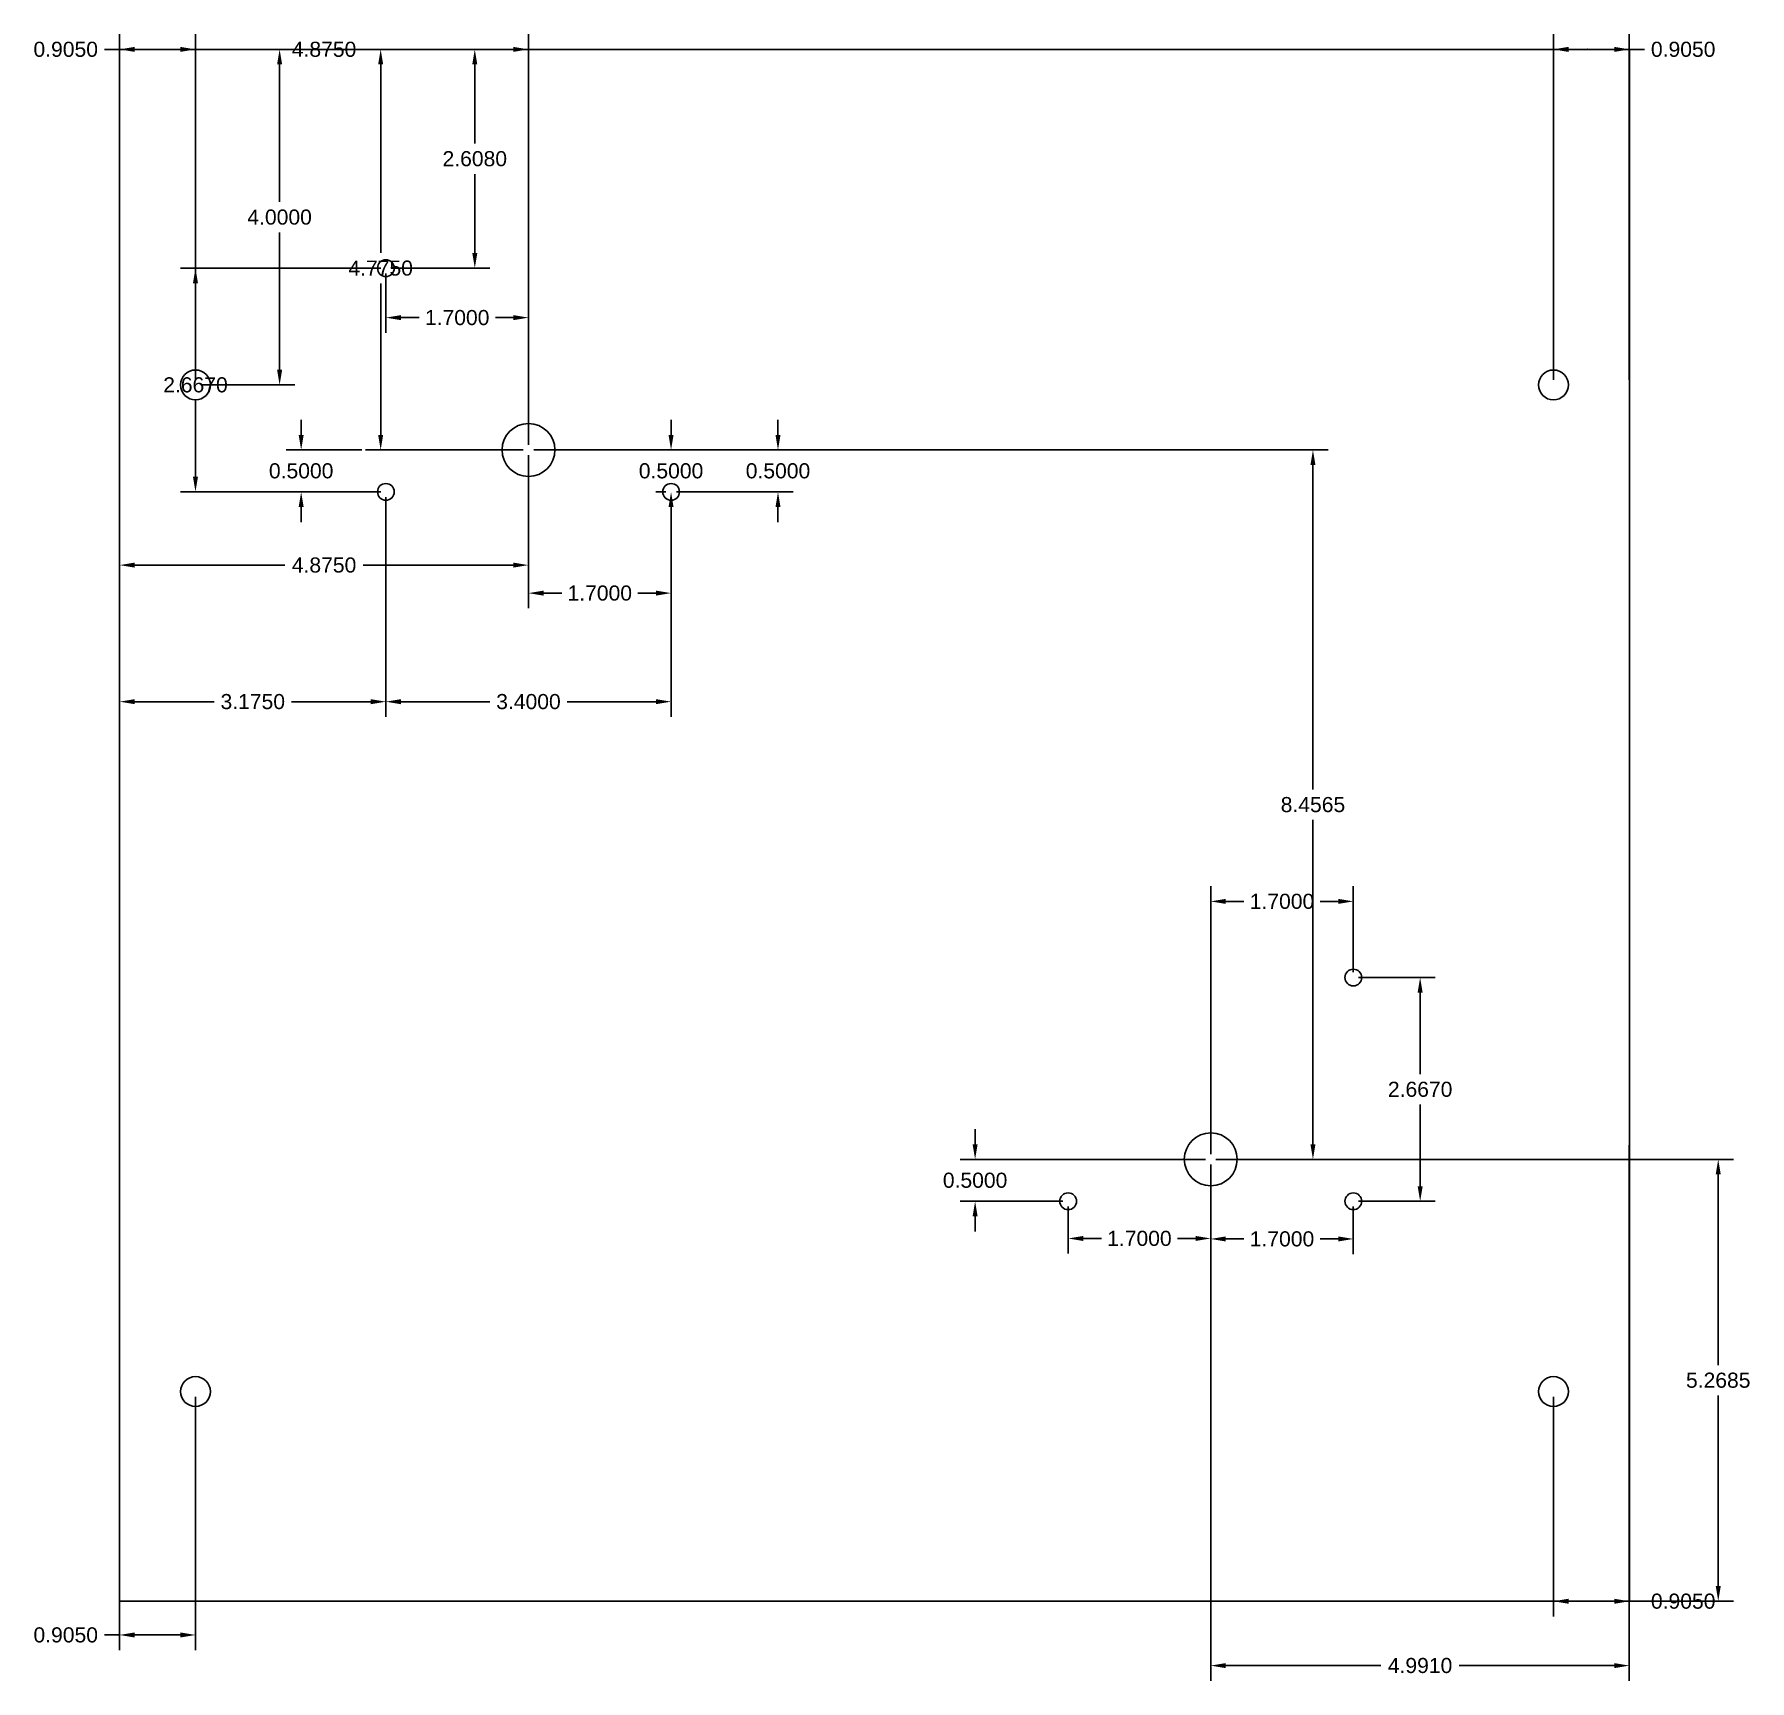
# Model space of a CAD drawing. Header units: inches. Extents: x 4.8 to 25.3, y 5.1 to 24.8.
import ezdxf

# ---------------------------------------------------------------- set-up
doc = ezdxf.new("R2010")
doc.units = ezdxf.units.IN
doc.header["$MEASUREMENT"] = 0
doc.layers.get('0').update_dxf_attribs({"color": 1})
doc.layers.add('non-cut features', color=3, linetype='Continuous')
doc.styles.get("Standard").update_dxf_attribs({"font": 'Arial Regular.ttf'})
doc.dimstyles.get("Standard").update_dxf_attribs({"dimtxt": 0.18, "dimasz": 0.18, "dimexe": 0.18, "dimexo": 0.0625, "dimgap": 0.09, "dimtad": 0, "dimtih": 1, "dimtoh": 1, "dimdec": 4, "dimzin": 0, "dimdsep": 46, "dimtxsty": 'Standard', "dimcen": 0.09, "dimadec": 0, "dimazin": 0, "dimtfac": 1, "dimtdec": 4, "dimtofl": 0, "dimtmove": 0, "dimatfit": 3, "dimfxl": 1, "dimtolj": 1, "dimtzin": 0, "dimarcsym": 0})

# ---------------------------------------------------------------- blocks, each defined once
blk = doc.blocks.new('*D11')
at = {"layer": 'Defpoints', "color": 0, "transparency": 16777216}
for p in [(5.817, 24.573), (5.817, 20.573), (6.722, 20.573)]:
    blk.add_point(p, dxfattribs=at)
at = {"layer": 'non-cut features', "color": 0, "lineweight": -2, "transparency": 16777216}
for p, q in [((5.817, 20.635), (5.817, 24.753)), ((6.722, 20.635), (6.722, 24.753)), ((5.817, 24.573), (5.637, 24.573)), ((6.542, 24.573), (5.997, 24.573))]:
    blk.add_line(p, q, dxfattribs=at)
at = {"layer": 'non-cut features', "color": 0, "transparency": 16777216}
for points in [[(5.997, 24.603), (5.997, 24.543), (5.817, 24.573)], [(6.542, 24.603), (6.542, 24.543), (6.722, 24.573)]]:
    blk.add_solid(points, dxfattribs=at)
at = {"layer": 'non-cut features', "color": 0, "transparency": 16777216, "insert": (5.175, 24.573), "char_height": 0.18, "attachment_point": 5}
blk.add_mtext('\\A1;0.9050', dxfattribs=at)
blk = doc.blocks.new('*D13')
at = {"layer": 'Defpoints', "color": 0, "transparency": 16777216}
for p in [(5.817, 19.573), (8.992, 19.298), (5.817, 16.797)]:
    blk.add_point(p, dxfattribs=at)
at = {"layer": 'non-cut features', "color": 0, "lineweight": -2, "transparency": 16777216}
for p, q in [((5.817, 19.51), (5.817, 16.617)), ((8.992, 19.235), (8.992, 16.617)), ((5.997, 16.797), (6.943, 16.797)), ((8.812, 16.797), (7.867, 16.797))]:
    blk.add_line(p, q, dxfattribs=at)
at = {"layer": 'non-cut features', "color": 0, "transparency": 16777216}
for points in [[(5.997, 16.827), (5.997, 16.767), (5.817, 16.797)], [(8.812, 16.827), (8.812, 16.767), (8.992, 16.797)]]:
    blk.add_solid(points, dxfattribs=at)
at = {"layer": 'non-cut features', "color": 0, "transparency": 16777216, "insert": (7.405, 16.797), "char_height": 0.18, "attachment_point": 5}
blk.add_mtext('\\A1;3.1750', dxfattribs=at)
blk = doc.blocks.new('*D14')
at = {"layer": 'Defpoints', "color": 0, "transparency": 16777216}
for p in [(8.992, 19.298), (12.392, 19.298), (12.392, 16.797)]:
    blk.add_point(p, dxfattribs=at)
at = {"layer": 'non-cut features', "color": 0, "lineweight": -2, "transparency": 16777216}
for p, q in [((8.992, 19.235), (8.992, 16.617)), ((12.392, 19.235), (12.392, 16.617)), ((9.172, 16.797), (10.23, 16.797)), ((12.212, 16.797), (11.154, 16.797))]:
    blk.add_line(p, q, dxfattribs=at)
at = {"layer": 'non-cut features', "color": 0, "transparency": 16777216}
for points in [[(9.172, 16.827), (9.172, 16.767), (8.992, 16.797)], [(12.212, 16.827), (12.212, 16.767), (12.392, 16.797)]]:
    blk.add_solid(points, dxfattribs=at)
at = {"layer": 'non-cut features', "color": 0, "transparency": 16777216, "insert": (10.692, 16.797), "char_height": 0.18, "attachment_point": 5}
blk.add_mtext('\\A1;3.4000', dxfattribs=at)
blk = doc.blocks.new('*D15')
at = {"layer": 'Defpoints', "color": 0, "transparency": 16777216}
for p in [(10.692, 19.798), (12.392, 19.298), (12.392, 18.091)]:
    blk.add_point(p, dxfattribs=at)
at = {"layer": 'non-cut features', "color": 0, "lineweight": -2, "transparency": 16777216}
for p, q in [((10.692, 19.735), (10.692, 17.911)), ((12.392, 19.235), (12.392, 17.911)), ((10.872, 18.091), (11.088, 18.091)), ((12.212, 18.091), (11.997, 18.091))]:
    blk.add_line(p, q, dxfattribs=at)
at = {"layer": 'non-cut features', "color": 0, "transparency": 16777216}
for points in [[(10.872, 18.121), (10.872, 18.061), (10.692, 18.091)], [(12.212, 18.121), (12.212, 18.061), (12.392, 18.091)]]:
    blk.add_solid(points, dxfattribs=at)
at = {"layer": 'non-cut features', "color": 0, "transparency": 16777216, "insert": (11.542, 18.091), "char_height": 0.18, "attachment_point": 5}
blk.add_mtext('\\A1;1.7000', dxfattribs=at)
blk = doc.blocks.new('*D17')
at = {"layer": 'Defpoints', "color": 0, "transparency": 16777216}
for p in [(5.817, 24.573), (5.817, 20.073), (10.692, 19.798)]:
    blk.add_point(p, dxfattribs=at)
at = {"layer": 'non-cut features', "color": 0, "lineweight": -2, "transparency": 16777216}
for p, q in [((5.817, 20.135), (5.817, 24.753)), ((10.692, 19.86), (10.692, 24.753)), ((5.997, 24.573), (7.788, 24.573)), ((10.512, 24.573), (8.722, 24.573))]:
    blk.add_line(p, q, dxfattribs=at)
at = {"layer": 'non-cut features', "color": 0, "transparency": 16777216}
for points in [[(5.997, 24.603), (5.997, 24.543), (5.817, 24.573)], [(10.512, 24.603), (10.512, 24.543), (10.692, 24.573)]]:
    blk.add_solid(points, dxfattribs=at)
at = {"layer": 'non-cut features', "color": 0, "transparency": 16777216, "insert": (8.255, 24.573), "char_height": 0.18, "attachment_point": 5}
blk.add_mtext('\\A1;4.8750', dxfattribs=at)
blk = doc.blocks.new('*D18')
at = {"layer": 'Defpoints', "color": 0, "transparency": 16777216}
for p in [(10.692, 19.798), (12.392, 19.298), (12.392, 19.298)]:
    blk.add_point(p, dxfattribs=at)
at = {"layer": 'non-cut features', "color": 0, "lineweight": -2, "transparency": 16777216}
for p, q in [((12.392, 19.978), (12.392, 20.158)), ((10.755, 19.798), (12.572, 19.798)), ((12.33, 19.298), (12.212, 19.298)), ((12.392, 19.118), (12.392, 18.938))]:
    blk.add_line(p, q, dxfattribs=at)
at = {"layer": 'non-cut features', "color": 0, "transparency": 16777216}
for points in [[(12.362, 19.978), (12.422, 19.978), (12.392, 19.798)], [(12.362, 19.118), (12.422, 19.118), (12.392, 19.298)]]:
    blk.add_solid(points, dxfattribs=at)
at = {"layer": 'non-cut features', "color": 0, "transparency": 16777216, "insert": (12.392, 19.548), "char_height": 0.18, "attachment_point": 5}
blk.add_mtext('\\A1;0.5000', dxfattribs=at)
blk = doc.blocks.new('*D19')
at = {"layer": 'Defpoints', "color": 0, "transparency": 16777216}
for p in [(10.692, 19.798), (20.045, 19.798), (18.826, 11.341)]:
    blk.add_point(p, dxfattribs=at)
at = {"layer": 'non-cut features', "color": 0, "lineweight": -2, "transparency": 16777216}
for p, q in [((10.755, 19.798), (20.225, 19.798)), ((20.045, 19.618), (20.045, 15.751)), ((20.045, 11.521), (20.045, 15.388)), ((18.889, 11.341), (20.225, 11.341))]:
    blk.add_line(p, q, dxfattribs=at)
at = {"layer": 'non-cut features', "color": 0, "transparency": 16777216}
for points in [[(20.015, 19.618), (20.075, 19.618), (20.045, 19.798)], [(20.015, 11.521), (20.075, 11.521), (20.045, 11.341)]]:
    blk.add_solid(points, dxfattribs=at)
at = {"layer": 'non-cut features', "color": 0, "transparency": 16777216, "insert": (20.045, 15.569), "char_height": 0.18, "attachment_point": 5}
blk.add_mtext('\\A1;8.4565', dxfattribs=at)
blk = doc.blocks.new('*D20')
at = {"layer": 'Defpoints', "color": 0, "transparency": 16777216}
for p in [(8.796, 24.573), (10.052, 24.573), (8.992, 21.965)]:
    blk.add_point(p, dxfattribs=at)
at = {"layer": 'non-cut features', "color": 0, "lineweight": -2, "transparency": 16777216}
for p, q in [((8.858, 24.573), (10.232, 24.573)), ((10.052, 24.393), (10.052, 23.45)), ((10.052, 22.145), (10.052, 23.087)), ((9.055, 21.965), (10.232, 21.965))]:
    blk.add_line(p, q, dxfattribs=at)
at = {"layer": 'non-cut features', "color": 0, "transparency": 16777216}
for points in [[(10.022, 24.393), (10.082, 24.393), (10.052, 24.573)], [(10.022, 22.145), (10.082, 22.145), (10.052, 21.965)]]:
    blk.add_solid(points, dxfattribs=at)
at = {"layer": 'non-cut features', "color": 0, "transparency": 16777216, "insert": (10.052, 23.269), "char_height": 0.18, "attachment_point": 5}
blk.add_mtext('\\A1;2.6080', dxfattribs=at)
blk = doc.blocks.new('*D21')
at = {"layer": 'Defpoints', "color": 0, "transparency": 16777216}
for p in [(6.791, 24.573), (7.725, 24.573), (6.722, 20.573)]:
    blk.add_point(p, dxfattribs=at)
at = {"layer": 'non-cut features', "color": 0, "lineweight": -2, "transparency": 16777216}
for p, q in [((6.854, 24.573), (7.905, 24.573)), ((7.725, 24.393), (7.725, 22.754)), ((7.725, 20.753), (7.725, 22.392)), ((6.785, 20.573), (7.905, 20.573))]:
    blk.add_line(p, q, dxfattribs=at)
at = {"layer": 'non-cut features', "color": 0, "transparency": 16777216}
for points in [[(7.695, 24.393), (7.755, 24.393), (7.725, 24.573)], [(7.695, 20.753), (7.755, 20.753), (7.725, 20.573)]]:
    blk.add_solid(points, dxfattribs=at)
at = {"layer": 'non-cut features', "color": 0, "transparency": 16777216, "insert": (7.725, 22.573), "char_height": 0.18, "attachment_point": 5}
blk.add_mtext('\\A1;4.0000', dxfattribs=at)
blk = doc.blocks.new('*D22')
at = {"layer": 'Defpoints', "color": 0, "transparency": 16777216}
for p in [(5.817, 20.135), (10.692, 19.798), (5.817, 18.425)]:
    blk.add_point(p, dxfattribs=at)
at = {"layer": 'non-cut features', "color": 0, "lineweight": -2, "transparency": 16777216}
for p, q in [((5.817, 20.073), (5.817, 18.245)), ((10.692, 19.735), (10.692, 18.245)), ((5.997, 18.425), (7.788, 18.425)), ((10.512, 18.425), (8.722, 18.425))]:
    blk.add_line(p, q, dxfattribs=at)
at = {"layer": 'non-cut features', "color": 0, "transparency": 16777216}
for points in [[(5.997, 18.455), (5.997, 18.395), (5.817, 18.425)], [(10.512, 18.455), (10.512, 18.395), (10.692, 18.425)]]:
    blk.add_solid(points, dxfattribs=at)
at = {"layer": 'non-cut features', "color": 0, "transparency": 16777216, "insert": (8.255, 18.425), "char_height": 0.18, "attachment_point": 5}
blk.add_mtext('\\A1;4.8750', dxfattribs=at)
blk = doc.blocks.new('*D24')
at = {"layer": 'Defpoints', "color": 0, "transparency": 16777216}
for p in [(5.817, 24.573), (8.93, 24.573), (10.692, 19.798)]:
    blk.add_point(p, dxfattribs=at)
at = {"layer": 'non-cut features', "color": 0, "lineweight": -2, "transparency": 16777216}
for p, q in [((5.88, 24.573), (9.11, 24.573)), ((8.93, 24.393), (8.93, 22.146)), ((8.93, 19.978), (8.93, 21.783)), ((10.63, 19.798), (8.75, 19.798))]:
    blk.add_line(p, q, dxfattribs=at)
at = {"layer": 'non-cut features', "color": 0, "transparency": 16777216}
for points in [[(8.9, 24.393), (8.96, 24.393), (8.93, 24.573)], [(8.9, 19.978), (8.96, 19.978), (8.93, 19.798)]]:
    blk.add_solid(points, dxfattribs=at)
at = {"layer": 'non-cut features', "color": 0, "transparency": 16777216, "insert": (8.93, 21.965), "char_height": 0.18, "attachment_point": 5}
blk.add_mtext('\\A1;4.7750', dxfattribs=at)
blk = doc.blocks.new('*D25')
at = {"layer": 'Defpoints', "color": 0, "transparency": 16777216}
for p in [(10.692, 19.798), (12.392, 19.298), (13.667, 19.298)]:
    blk.add_point(p, dxfattribs=at)
at = {"layer": 'non-cut features', "color": 0, "lineweight": -2, "transparency": 16777216}
for p, q in [((13.667, 19.978), (13.667, 20.158)), ((10.755, 19.798), (13.847, 19.798)), ((12.455, 19.298), (13.847, 19.298)), ((13.667, 19.118), (13.667, 18.938))]:
    blk.add_line(p, q, dxfattribs=at)
at = {"layer": 'non-cut features', "color": 0, "transparency": 16777216}
for points in [[(13.637, 19.978), (13.697, 19.978), (13.667, 19.798)], [(13.637, 19.118), (13.697, 19.118), (13.667, 19.298)]]:
    blk.add_solid(points, dxfattribs=at)
at = {"layer": 'non-cut features', "color": 0, "transparency": 16777216, "insert": (13.667, 19.548), "char_height": 0.18, "attachment_point": 5}
blk.add_mtext('\\A1;0.5000', dxfattribs=at)
blk = doc.blocks.new('*D26')
at = {"layer": 'Defpoints', "color": 0, "transparency": 16777216}
for p in [(7.982, 19.798), (8.767, 19.798), (8.992, 19.298)]:
    blk.add_point(p, dxfattribs=at)
at = {"layer": 'non-cut features', "color": 0, "lineweight": -2, "transparency": 16777216}
for p, q in [((7.982, 19.978), (7.982, 20.158)), ((8.705, 19.798), (7.802, 19.798)), ((8.93, 19.298), (7.802, 19.298)), ((7.982, 19.118), (7.982, 18.938))]:
    blk.add_line(p, q, dxfattribs=at)
at = {"layer": 'non-cut features', "color": 0, "transparency": 16777216}
for points in [[(7.952, 19.978), (8.012, 19.978), (7.982, 19.798)], [(7.952, 19.118), (8.012, 19.118), (7.982, 19.298)]]:
    blk.add_solid(points, dxfattribs=at)
at = {"layer": 'non-cut features', "color": 0, "transparency": 16777216, "insert": (7.982, 19.548), "char_height": 0.18, "attachment_point": 5}
blk.add_mtext('\\A1;0.5000', dxfattribs=at)
blk = doc.blocks.new('*D27')
at = {"layer": 'Defpoints', "color": 0, "transparency": 16777216}
for p in [(18.826, 11.341), (20.526, 10.841), (20.526, 10.392)]:
    blk.add_point(p, dxfattribs=at)
at = {"layer": 'non-cut features', "color": 0, "lineweight": -2, "transparency": 16777216}
for p, q in [((18.826, 11.279), (18.826, 10.212)), ((20.526, 10.779), (20.526, 10.212)), ((19.006, 10.392), (19.222, 10.392)), ((20.346, 10.392), (20.131, 10.392))]:
    blk.add_line(p, q, dxfattribs=at)
at = {"layer": 'non-cut features', "color": 0, "transparency": 16777216}
for points in [[(19.006, 10.422), (19.006, 10.362), (18.826, 10.392)], [(20.346, 10.422), (20.346, 10.362), (20.526, 10.392)]]:
    blk.add_solid(points, dxfattribs=at)
at = {"layer": 'non-cut features', "color": 0, "transparency": 16777216, "insert": (19.676, 10.392), "char_height": 0.18, "attachment_point": 5}
blk.add_mtext('\\A1;1.7000', dxfattribs=at)
blk = doc.blocks.new('*D29')
at = {"layer": 'Defpoints', "color": 0, "transparency": 16777216}
for p in [(10.692, 22.224), (8.992, 21.965), (10.692, 21.375)]:
    blk.add_point(p, dxfattribs=at)
at = {"layer": 'non-cut features', "color": 0, "lineweight": -2, "transparency": 16777216}
for p, q in [((10.692, 22.161), (10.692, 21.195)), ((8.992, 21.902), (8.992, 21.195)), ((9.172, 21.375), (9.388, 21.375)), ((10.512, 21.375), (10.297, 21.375))]:
    blk.add_line(p, q, dxfattribs=at)
at = {"layer": 'non-cut features', "color": 0, "transparency": 16777216}
for points in [[(9.172, 21.405), (9.172, 21.345), (8.992, 21.375)], [(10.512, 21.405), (10.512, 21.345), (10.692, 21.375)]]:
    blk.add_solid(points, dxfattribs=at)
at = {"layer": 'non-cut features', "color": 0, "transparency": 16777216, "insert": (9.842, 21.375), "char_height": 0.18, "attachment_point": 5}
blk.add_mtext('\\A1;1.7000', dxfattribs=at)
blk = doc.blocks.new('*D30')
at = {"layer": 'Defpoints', "color": 0, "transparency": 16777216}
for p in [(8.992, 21.965), (6.722, 19.298), (8.992, 19.298)]:
    blk.add_point(p, dxfattribs=at)
at = {"layer": 'non-cut features', "color": 0, "lineweight": -2, "transparency": 16777216}
for p, q in [((8.93, 21.965), (6.542, 21.965)), ((6.722, 21.785), (6.722, 20.754)), ((6.722, 19.478), (6.722, 20.392)), ((8.93, 19.298), (6.542, 19.298))]:
    blk.add_line(p, q, dxfattribs=at)
at = {"layer": 'non-cut features', "color": 0, "transparency": 16777216}
for points in [[(6.692, 21.785), (6.752, 21.785), (6.722, 21.965)], [(6.692, 19.478), (6.752, 19.478), (6.722, 19.298)]]:
    blk.add_solid(points, dxfattribs=at)
at = {"layer": 'non-cut features', "color": 0, "transparency": 16777216, "insert": (6.722, 20.573), "char_height": 0.18, "attachment_point": 5}
blk.add_mtext('\\A1;2.6670', dxfattribs=at)
blk = doc.blocks.new('*D31')
at = {"layer": 'Defpoints', "color": 0, "transparency": 16777216}
for p in [(20.526, 13.508), (20.526, 10.841), (21.323, 10.841)]:
    blk.add_point(p, dxfattribs=at)
at = {"layer": 'non-cut features', "color": 0, "lineweight": -2, "transparency": 16777216}
for p, q in [((20.589, 13.508), (21.503, 13.508)), ((21.323, 13.328), (21.323, 12.356)), ((21.323, 11.021), (21.323, 11.994)), ((20.589, 10.841), (21.503, 10.841))]:
    blk.add_line(p, q, dxfattribs=at)
at = {"layer": 'non-cut features', "color": 0, "transparency": 16777216}
for points in [[(21.293, 13.328), (21.353, 13.328), (21.323, 13.508)], [(21.293, 11.021), (21.353, 11.021), (21.323, 10.841)]]:
    blk.add_solid(points, dxfattribs=at)
at = {"layer": 'non-cut features', "color": 0, "transparency": 16777216, "insert": (21.323, 12.175), "char_height": 0.18, "attachment_point": 5}
blk.add_mtext('\\A1;2.6670', dxfattribs=at)
blk = doc.blocks.new('*D32')
at = {"layer": 'Defpoints', "color": 0, "transparency": 16777216}
for p in [(23.817, 11.573), (18.826, 11.341), (23.817, 5.306)]:
    blk.add_point(p, dxfattribs=at)
at = {"layer": 'non-cut features', "color": 0, "lineweight": -2, "transparency": 16777216}
for p, q in [((23.817, 11.51), (23.817, 5.126)), ((18.826, 11.279), (18.826, 5.126)), ((19.006, 5.306), (20.855, 5.306)), ((23.637, 5.306), (21.789, 5.306))]:
    blk.add_line(p, q, dxfattribs=at)
at = {"layer": 'non-cut features', "color": 0, "transparency": 16777216}
for points in [[(19.006, 5.336), (19.006, 5.276), (18.826, 5.306)], [(23.637, 5.336), (23.637, 5.276), (23.817, 5.306)]]:
    blk.add_solid(points, dxfattribs=at)
at = {"layer": 'non-cut features', "color": 0, "transparency": 16777216, "insert": (21.322, 5.306), "char_height": 0.18, "attachment_point": 5}
blk.add_mtext('\\A1;4.9910', dxfattribs=at)
blk = doc.blocks.new('*D33')
at = {"layer": 'Defpoints', "color": 0, "transparency": 16777216}
for p in [(18.826, 11.341), (19.067, 6.073), (24.877, 6.073)]:
    blk.add_point(p, dxfattribs=at)
at = {"layer": 'non-cut features', "color": 0, "lineweight": -2, "transparency": 16777216}
for p, q in [((18.889, 11.341), (25.057, 11.341)), ((24.877, 11.161), (24.877, 8.888)), ((24.877, 6.253), (24.877, 8.526)), ((19.13, 6.073), (25.057, 6.073))]:
    blk.add_line(p, q, dxfattribs=at)
at = {"layer": 'non-cut features', "color": 0, "transparency": 16777216}
for points in [[(24.847, 11.161), (24.907, 11.161), (24.877, 11.341)], [(24.847, 6.253), (24.907, 6.253), (24.877, 6.073)]]:
    blk.add_solid(points, dxfattribs=at)
at = {"layer": 'non-cut features', "color": 0, "transparency": 16777216, "insert": (24.877, 8.707), "char_height": 0.18, "attachment_point": 5}
blk.add_mtext('\\A1;5.2685', dxfattribs=at)
blk = doc.blocks.new('*D34')
at = {"layer": 'Defpoints', "color": 0, "transparency": 16777216}
for p in [(22.912, 8.573), (23.817, 8.573), (23.817, 6.073)]:
    blk.add_point(p, dxfattribs=at)
at = {"layer": 'non-cut features', "color": 0, "lineweight": -2, "transparency": 16777216}
for p, q in [((22.912, 8.51), (22.912, 5.893)), ((23.817, 8.51), (23.817, 5.893)), ((23.092, 6.073), (23.637, 6.073)), ((23.817, 6.073), (23.997, 6.073))]:
    blk.add_line(p, q, dxfattribs=at)
at = {"layer": 'non-cut features', "color": 0, "transparency": 16777216}
for points in [[(23.092, 6.103), (23.092, 6.043), (22.912, 6.073)], [(23.637, 6.103), (23.637, 6.043), (23.817, 6.073)]]:
    blk.add_solid(points, dxfattribs=at)
at = {"layer": 'non-cut features', "color": 0, "transparency": 16777216, "insert": (24.459, 6.073), "char_height": 0.18, "attachment_point": 5}
blk.add_mtext('\\A1;0.9050', dxfattribs=at)
blk = doc.blocks.new('*D35')
at = {"layer": 'Defpoints', "color": 0, "transparency": 16777216}
for p in [(18.826, 11.341), (17.126, 10.841), (18.826, 10.398)]:
    blk.add_point(p, dxfattribs=at)
at = {"layer": 'non-cut features', "color": 0, "lineweight": -2, "transparency": 16777216}
for p, q in [((18.826, 11.279), (18.826, 10.218)), ((17.126, 10.779), (17.126, 10.218)), ((17.306, 10.398), (17.522, 10.398)), ((18.646, 10.398), (18.431, 10.398))]:
    blk.add_line(p, q, dxfattribs=at)
at = {"layer": 'non-cut features', "color": 0, "transparency": 16777216}
for points in [[(17.306, 10.428), (17.306, 10.368), (17.126, 10.398)], [(18.646, 10.428), (18.646, 10.368), (18.826, 10.398)]]:
    blk.add_solid(points, dxfattribs=at)
at = {"layer": 'non-cut features', "color": 0, "transparency": 16777216, "insert": (17.976, 10.398), "char_height": 0.18, "attachment_point": 5}
blk.add_mtext('\\A1;1.7000', dxfattribs=at)
blk = doc.blocks.new('*D36')
at = {"layer": 'Defpoints', "color": 0, "transparency": 16777216}
for p in [(18.826, 11.341), (16.017, 10.841), (17.126, 10.841)]:
    blk.add_point(p, dxfattribs=at)
at = {"layer": 'non-cut features', "color": 0, "lineweight": -2, "transparency": 16777216}
for p, q in [((16.017, 11.521), (16.017, 11.701)), ((18.764, 11.341), (15.837, 11.341)), ((17.064, 10.841), (15.837, 10.841)), ((16.017, 10.661), (16.017, 10.481))]:
    blk.add_line(p, q, dxfattribs=at)
at = {"layer": 'non-cut features', "color": 0, "transparency": 16777216}
for points in [[(15.987, 11.521), (16.047, 11.521), (16.017, 11.341)], [(15.987, 10.661), (16.047, 10.661), (16.017, 10.841)]]:
    blk.add_solid(points, dxfattribs=at)
at = {"layer": 'non-cut features', "color": 0, "transparency": 16777216, "insert": (16.017, 11.091), "char_height": 0.18, "attachment_point": 5}
blk.add_mtext('\\A1;0.5000', dxfattribs=at)
blk = doc.blocks.new('*D38')
at = {"layer": 'Defpoints', "color": 0, "transparency": 16777216}
for p in [(18.826, 14.416), (20.526, 13.508), (18.826, 11.341)]:
    blk.add_point(p, dxfattribs=at)
at = {"layer": 'non-cut features', "color": 0, "lineweight": -2, "transparency": 16777216}
for p, q in [((18.826, 11.404), (18.826, 14.596)), ((20.526, 13.571), (20.526, 14.596)), ((19.006, 14.416), (19.222, 14.416)), ((20.346, 14.416), (20.131, 14.416))]:
    blk.add_line(p, q, dxfattribs=at)
at = {"layer": 'non-cut features', "color": 0, "transparency": 16777216}
for points in [[(19.006, 14.446), (19.006, 14.386), (18.826, 14.416)], [(20.346, 14.446), (20.346, 14.386), (20.526, 14.416)]]:
    blk.add_solid(points, dxfattribs=at)
at = {"layer": 'non-cut features', "color": 0, "transparency": 16777216, "insert": (19.676, 14.416), "char_height": 0.18, "attachment_point": 5}
blk.add_mtext('\\A1;1.7000', dxfattribs=at)
blk = doc.blocks.new('*D39')
at = {"layer": 'Defpoints', "color": 0, "transparency": 16777216}
for p in [(23.817, 24.573), (22.912, 20.573), (23.817, 20.573)]:
    blk.add_point(p, dxfattribs=at)
at = {"layer": 'non-cut features', "color": 0, "lineweight": -2, "transparency": 16777216}
for p, q in [((22.912, 20.635), (22.912, 24.753)), ((23.817, 20.635), (23.817, 24.753)), ((23.092, 24.573), (23.637, 24.573)), ((23.817, 24.573), (23.997, 24.573))]:
    blk.add_line(p, q, dxfattribs=at)
at = {"layer": 'non-cut features', "color": 0, "transparency": 16777216}
for points in [[(23.092, 24.603), (23.092, 24.543), (22.912, 24.573)], [(23.637, 24.603), (23.637, 24.543), (23.817, 24.573)]]:
    blk.add_solid(points, dxfattribs=at)
at = {"layer": 'non-cut features', "color": 0, "transparency": 16777216, "insert": (24.459, 24.573), "char_height": 0.18, "attachment_point": 5}
blk.add_mtext('\\A1;0.9050', dxfattribs=at)
blk = doc.blocks.new('*D40')
at = {"layer": 'Defpoints', "color": 0, "transparency": 16777216}
for p in [(5.817, 8.573), (6.722, 8.573), (5.817, 5.671)]:
    blk.add_point(p, dxfattribs=at)
at = {"layer": 'non-cut features', "color": 0, "lineweight": -2, "transparency": 16777216}
for p, q in [((5.817, 8.51), (5.817, 5.491)), ((6.722, 8.51), (6.722, 5.491)), ((5.817, 5.671), (5.637, 5.671)), ((6.542, 5.671), (5.997, 5.671))]:
    blk.add_line(p, q, dxfattribs=at)
at = {"layer": 'non-cut features', "color": 0, "transparency": 16777216}
for points in [[(5.997, 5.701), (5.997, 5.641), (5.817, 5.671)], [(6.542, 5.701), (6.542, 5.641), (6.722, 5.671)]]:
    blk.add_solid(points, dxfattribs=at)
at = {"layer": 'non-cut features', "color": 0, "transparency": 16777216, "insert": (5.175, 5.671), "char_height": 0.18, "attachment_point": 5}
blk.add_mtext('\\A1;0.9050', dxfattribs=at)

msp = doc.modelspace()

# ---------------------------------------------------------------- linework, layer by layer
msp.add_lwpolyline([(5.81733, 24.57273), (23.81733, 24.57273), (23.81733, 6.07273), (5.81733, 6.07273)], close=True)
for centre, radius in [((8.99231, 21.96468), 0.1), ((6.72237, 20.57273), 0.178), ((22.91237, 20.57273), 0.178), ((8.99233, 19.29773), 0.1), ((12.39234, 19.29777), 0.1), ((20.52633, 13.50823), 0.1), ((17.12633, 10.84123), 0.1), ((20.52633, 10.84123), 0.1), ((6.72233, 8.57273), 0.178), ((22.91233, 8.57273), 0.178)]:
    msp.add_circle(centre, radius)
at = {"layer": 'non-cut features'}
for centre in [(10.69233, 19.79773), (18.82633, 11.34123)]:
    msp.add_circle(centre, 0.31548, dxfattribs=at)
for p in [(23.31733, 24.57273), (23.81733, 6.57273), (5.81733, 6.07273)]:
    msp.add_point(p, dxfattribs=at)

# ---------------------------------------------------------------- dimensions: what is measured, and where the dimension line sits
for base, p1, p2, picture, middle in [((5.81733, 24.57273), (6.72237, 20.57273), (5.81733, 20.57273), '*D11', (5.1753, 24.57273)), ((5.81733, 24.57273), (10.69233, 19.79773), (5.81733, 20.07273), '*D17', (8.25483, 24.57273)), ((23.81733, 24.57273), (22.91237, 20.57273), (23.81733, 20.57273), '*D39', (24.45937, 24.57273)), ((10.69233, 21.37495), (8.99231, 21.96468), (10.69233, 22.22368), '*D29', (9.84232, 21.37495)), ((5.81733, 18.42524), (10.69233, 19.79773), (5.81733, 20.13523), '*D22', (8.25483, 18.42524)), ((12.39234, 18.09084), (10.69233, 19.79773), (12.39234, 19.29777), '*D15', (11.54234, 18.09084)), ((5.81733, 16.7974), (8.99233, 19.29773), (5.81733, 19.57273), '*D13', (7.40483, 16.7974)), ((12.39234, 16.7974), (8.99233, 19.29773), (12.39234, 19.29777), '*D14', (10.69234, 16.7974)), ((18.82633, 14.41614), (20.52633, 13.50823), (18.82633, 11.34123), '*D38', (19.67633, 14.41614)), ((23.81733, 5.30609), (18.82633, 11.34123), (23.81733, 11.57273), '*D32', (21.32183, 5.30609)), ((18.82633, 10.39757), (17.12633, 10.84123), (18.82633, 11.34123), '*D35', (17.97633, 10.39757)), ((20.52633, 10.39228), (18.82633, 11.34123), (20.52633, 10.84123), '*D27', (19.67633, 10.39228)), ((5.81733, 5.67136), (6.72233, 8.57273), (5.81733, 8.57273), '*D40', (5.1753, 5.67136)), ((23.81733, 6.07273), (22.91233, 8.57273), (23.81733, 8.57273), '*D34', (24.45937, 6.07273))]:
    dim = msp.add_linear_dim(base=base, p1=p1, p2=p2, dimstyle='Standard', dxfattribs=at)
    dim.commit()
    dim.dimension.update_dxf_attribs({"geometry": picture, "text_midpoint": middle})
for base, p1, p2, picture, middle in [((8.92981, 24.57273), (10.69233, 19.79773), (5.81733, 24.57273), '*D24', (8.92981, 21.96468)), ((6.722367, 19.297729), (8.992309, 21.964681), (8.992334, 19.297729), '*D30', (6.722367, 20.572729))]:
    dim = msp.add_linear_dim(base=base, p1=p1, p2=p2, angle=90, dimstyle='Standard', dxfattribs=at)
    dim.commit()
    dim.dimension.update_dxf_attribs({"geometry": picture, "text_midpoint": middle, "dimtype": 160})
for base, p1, p2, picture, middle in [((7.72539, 24.57273), (6.72237, 20.57273), (6.79107, 24.57273), '*D21', (7.72539, 22.57273)), ((10.052299, 24.572729), (8.992309, 21.964681), (8.795609, 24.572729), '*D20', (10.052299, 23.268705)), ((7.98236, 19.79773), (8.99233, 19.29773), (8.76733, 19.79773), '*D26', (7.98236, 19.54773)), ((12.39234, 19.29777), (10.69233, 19.79773), (12.39234, 19.29777), '*D18', (12.39234, 19.54775)), ((13.66721, 19.29777), (10.69233, 19.79773), (12.39234, 19.29777), '*D25', (13.66721, 19.54775)), ((20.04538, 19.79773), (18.82633, 11.34123), (10.69233, 19.79773), '*D19', (20.04538, 15.56948)), ((21.32293, 10.84123), (20.52633, 13.50823), (20.52633, 10.84123), '*D31', (21.32293, 12.17473)), ((16.01692, 10.84123), (18.82633, 11.34123), (17.12633, 10.84123), '*D36', (16.01692, 11.09123)), ((24.87711, 6.07273), (18.82633, 11.34123), (19.06733, 6.07273), '*D33', (24.87711, 8.70698))]:
    dim = msp.add_linear_dim(base=base, p1=p1, p2=p2, angle=90, dimstyle='Standard', dxfattribs=at)
    dim.commit()
    dim.dimension.update_dxf_attribs({"geometry": picture, "text_midpoint": middle})

doc.saveas('drawing.dxf')
